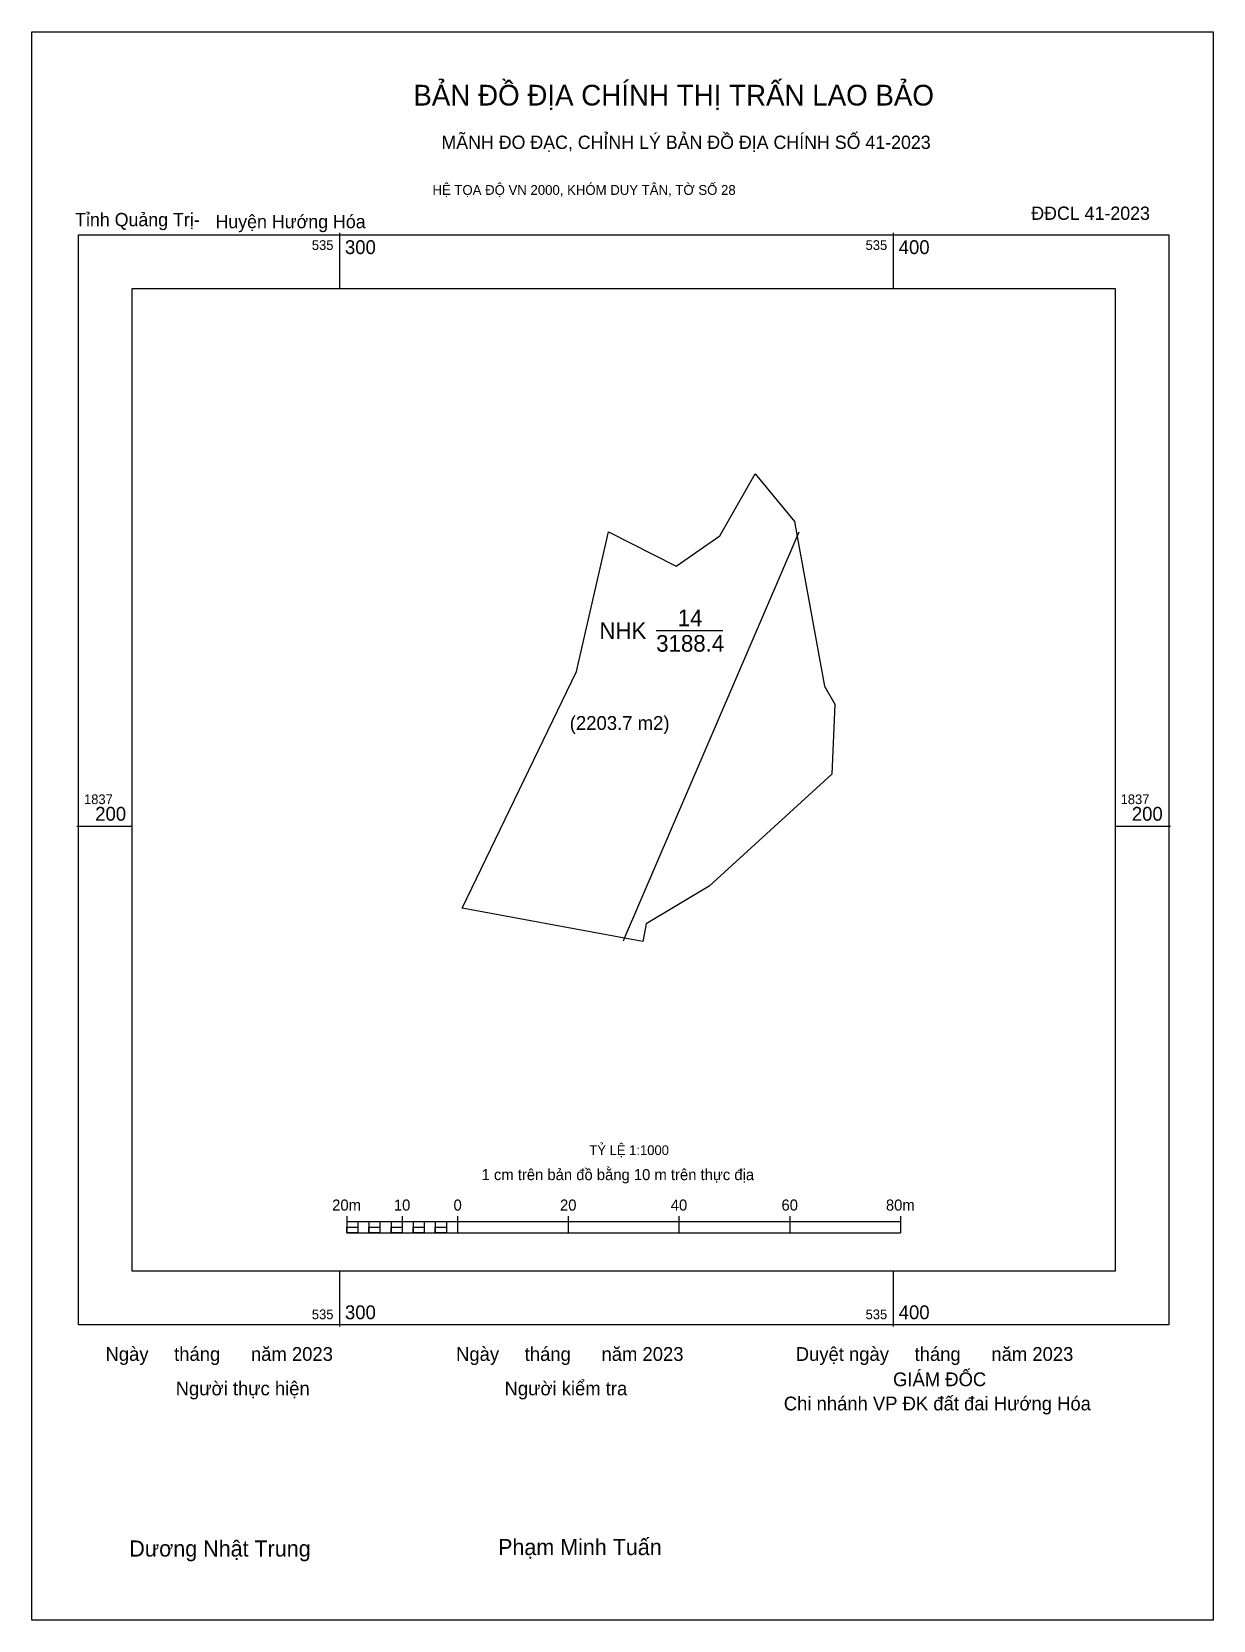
# Model space of a CAD drawing. Extents: x 535244 to 535458, y 1837057 to 1837344.
import ezdxf

# ---------------------------------------------------------------- set-up
doc = ezdxf.new("R2010")
doc.units = 0
for name, color, linetype in [('Level 10', 7, 'Continuous'), ('Level 13', 7, 'Continuous'), ('Level 15', 7, 'Continuous'), ('Level 27', 7, 'Continuous'), ('Level 50', 7, 'Continuous'), ('Level 6', 7, 'Continuous'), ('Level 62', 7, 'Continuous'), ('Level 63', 7, 'Continuous'), ('Level 9', 7, 'Continuous')]:
    doc.layers.add(name, color=color, linetype=linetype)

msp = doc.modelspace()

# ---------------------------------------------------------------- linework, layer by layer
at = {"layer": 'Level 10'}
msp.add_lwpolyline([(535351.5, 1837179.8), (535322.16, 1837185.22), (535342.83, 1837227.94), (535348.6, 1837253.16), (535360.79, 1837246.96), (535368.7, 1837252.48), (535375.1, 1837263.63), (535382.19, 1837255.03), (535382.67, 1837252.35), (535387.57, 1837225.3), (535389.47, 1837222.03), (535388.94, 1837209.41), (535366.76, 1837189.15), (535355.4, 1837182.36), (535354.77, 1837179.2)], close=True, dxfattribs=at)
at = {"layer": 'Level 15'}
msp.add_lwpolyline([(535244.44, 1837343.5), (535457.8, 1837343.5), (535457.8, 1837056.59), (535244.44, 1837056.59)], close=True, dxfattribs=at)
at = {"layer": 'Level 27'}
for p, q in [((535375.1, 1837263.63), (535375.09, 1837263.64)), ((535382.19, 1837255.03), (535382.19, 1837255.04)), ((535389.47, 1837222.03), (535389.48, 1837222.03)), ((535354.77, 1837179.2), (535354.77, 1837179.19))]:
    msp.add_line(p, q, dxfattribs=at)
at = {"layer": 'Level 50'}
msp.add_lwpolyline([(535351.3, 1837179.32), (535351.5, 1837179.8), (535382.67, 1837252.35), (535383.04, 1837253.2)], dxfattribs=at)
at = {"layer": 'Level 62'}
msp.add_lwpolyline([(535262.56, 1837297.16), (535440.07, 1837297.16), (535440.07, 1837119.65), (535262.56, 1837119.65)], close=True, dxfattribs=at)
at = {"layer": 'Level 63'}
for p, q in [((535300, 1837307.16), (535300, 1837297.16)), ((535400, 1837307.16), (535400, 1837297.16)), ((535252.56, 1837200), (535262.56, 1837200)), ((535440.07, 1837200), (535450.07, 1837200)), ((535301.32, 1837129.58), (535301.32, 1837126.58)), ((535301.32, 1837128.58), (535401.32, 1837128.58)), ((535303.32, 1837128.58), (535303.32, 1837126.58)), ((535305.32, 1837128.58), (535305.32, 1837126.58)), ((535307.32, 1837128.58), (535307.32, 1837126.58)), ((535309.32, 1837128.58), (535309.32, 1837126.58)), ((535311.32, 1837129.58), (535311.32, 1837126.58)), ((535311.32, 1837128.58), (535311.32, 1837126.58)), ((535313.32, 1837128.58), (535313.32, 1837126.58)), ((535315.32, 1837128.58), (535315.32, 1837126.58)), ((535317.32, 1837128.58), (535317.32, 1837126.58)), ((535319.32, 1837128.58), (535319.32, 1837126.58)), ((535321.32, 1837129.58), (535321.32, 1837126.58)), ((535321.32, 1837128.58), (535321.32, 1837126.58)), ((535341.32, 1837129.58), (535341.32, 1837126.58)), ((535361.32, 1837129.58), (535361.32, 1837126.58)), ((535381.32, 1837129.58), (535381.32, 1837126.58)), ((535401.32, 1837129.58), (535401.32, 1837126.58)), ((535301.32, 1837126.58), (535401.32, 1837126.58)), ((535300, 1837119.65), (535300, 1837109.65)), ((535400, 1837119.65), (535400, 1837109.65))]:
    msp.add_line(p, q, dxfattribs=at)
for points in [[(535252.87, 1837306.85), (535449.76, 1837306.85), (535449.76, 1837109.96), (535252.87, 1837109.96)], [(535301.32, 1837127.58), (535303.32, 1837127.58), (535303.32, 1837126.58), (535301.32, 1837126.58)], [(535301.32, 1837127.58), (535303.32, 1837127.58), (535303.32, 1837126.58), (535301.32, 1837126.58)], [(535305.32, 1837127.58), (535307.32, 1837127.58), (535307.32, 1837126.58), (535305.32, 1837126.58)], [(535309.32, 1837127.58), (535311.32, 1837127.58), (535311.32, 1837126.58), (535309.32, 1837126.58)], [(535313.32, 1837127.58), (535315.32, 1837127.58), (535315.32, 1837126.58), (535313.32, 1837126.58)], [(535317.32, 1837127.58), (535319.32, 1837127.58), (535319.32, 1837126.58), (535317.32, 1837126.58)]]:
    msp.add_lwpolyline(points, close=True, dxfattribs=at)
at = {"layer": 'Level 9'}
msp.add_line((535357.2, 1837235.33), (535369.25, 1837235.33), dxfattribs=at)

# ---------------------------------------------------------------- texts
at = {"layer": 'Level 10'}
msp.add_text('(2203.7 m2)', height=2.5, dxfattribs=at).set_placement((535341.59, 1837217.4))
at = {"layer": 'Level 13'}
for s, p in [('14', (535361.09, 1837236.13)), ('NHK', (535346.96, 1837233.83)), ('3188.4', (535357.21, 1837231.53))]:
    msp.add_text(s, height=3, dxfattribs=at).set_placement(p)
at = {"layer": 'Level 6'}
msp.add_text('TỶ LỆ 1:1000', height=1.7579, dxfattribs=at).set_placement((535345.13, 1837140.61))
at = {"layer": 'Level 63'}
for s, height, p in [('BẢN ĐỒ ĐỊA CHÍNH THỊ TRẤN LAO BẢO', 3.7437, (535313.35, 1837330.18)), ('MÃNH ĐO ĐẠC, CHỈNH LÝ BẢN ĐỒ ĐỊA CHÍNH SỐ 41-2023', 2.4022, (535318.42, 1837322.34)), ('HỆ TỌA ĐỘ VN 2000, KHÓM DUY TÂN, TỜ SỐ 28', 1.7782, (535316.8, 1837314.04)), ('535', 1.75, (535295.02, 1837304.1)), ('300', 2.5, (535301, 1837303.35)), ('535', 1.75, (535395.02, 1837304.1)), ('400', 2.5, (535401, 1837303.35)), ('1837', 1.75, (535253.87, 1837204)), ('1837', 1.75, (535441.07, 1837204)), ('200', 2.5, (535255.9, 1837201)), ('200', 2.5, (535443.1, 1837201)), ('1 cm trên bản đồ bằng 10 m trên thực địa', 2, (535325.67, 1837136.08)), ('20m', 2, (535298.69, 1837130.58)), ('10', 2, (535309.83, 1837130.58)), ('0', 2, (535320.61, 1837130.58)), ('20', 2, (535339.83, 1837130.58)), ('40', 2, (535359.83, 1837130.58)), ('60', 2, (535379.83, 1837130.58)), ('80m', 2, (535398.69, 1837130.58)), ('535', 1.75, (535295.02, 1837110.96)), ('300', 2.5, (535301, 1837110.96)), ('535', 1.75, (535395.02, 1837110.96)), ('400', 2.5, (535401, 1837110.96)), ('Ngày     tháng      năm 2023', 2.4883, (535257.76, 1837103.43)), ('Ngày     tháng      năm 2023', 2.4883, (535321.07, 1837103.43)), ('Duyệt ngày     tháng      năm 2023', 2.4883, (535382.41, 1837103.43)), ('GIÁM ĐỐC', 2.488, (535399.98, 1837098.86)), ('Người thực hiện', 2.4883, (535270.43, 1837097.21)), ('Người kiểm tra', 2.4883, (535329.82, 1837097.21)), ('Chi nhánh VP ĐK đất đai Hướng Hóa', 2.4883, (535380.25, 1837094.49)), ('Dương Nhật Trung', 2.9024, (535262.05, 1837068.09)), ('Phạm Minh Tuấn', 2.9024, (535328.65, 1837068.35))]:
    msp.add_text(s, height=height, dxfattribs=at).set_placement(p)
at = {"layer": 'Level 9'}
for s, p in [('ĐĐCL 41-2023', (535424.94, 1837309.53)), ('Tỉnh Quảng Trị-', (535252.27, 1837308.38)), ('Huyện Hướng Hóa', (535277.62, 1837308.02))]:
    msp.add_text(s, height=2.4022, dxfattribs=at).set_placement(p)

doc.saveas('drawing.dxf')
